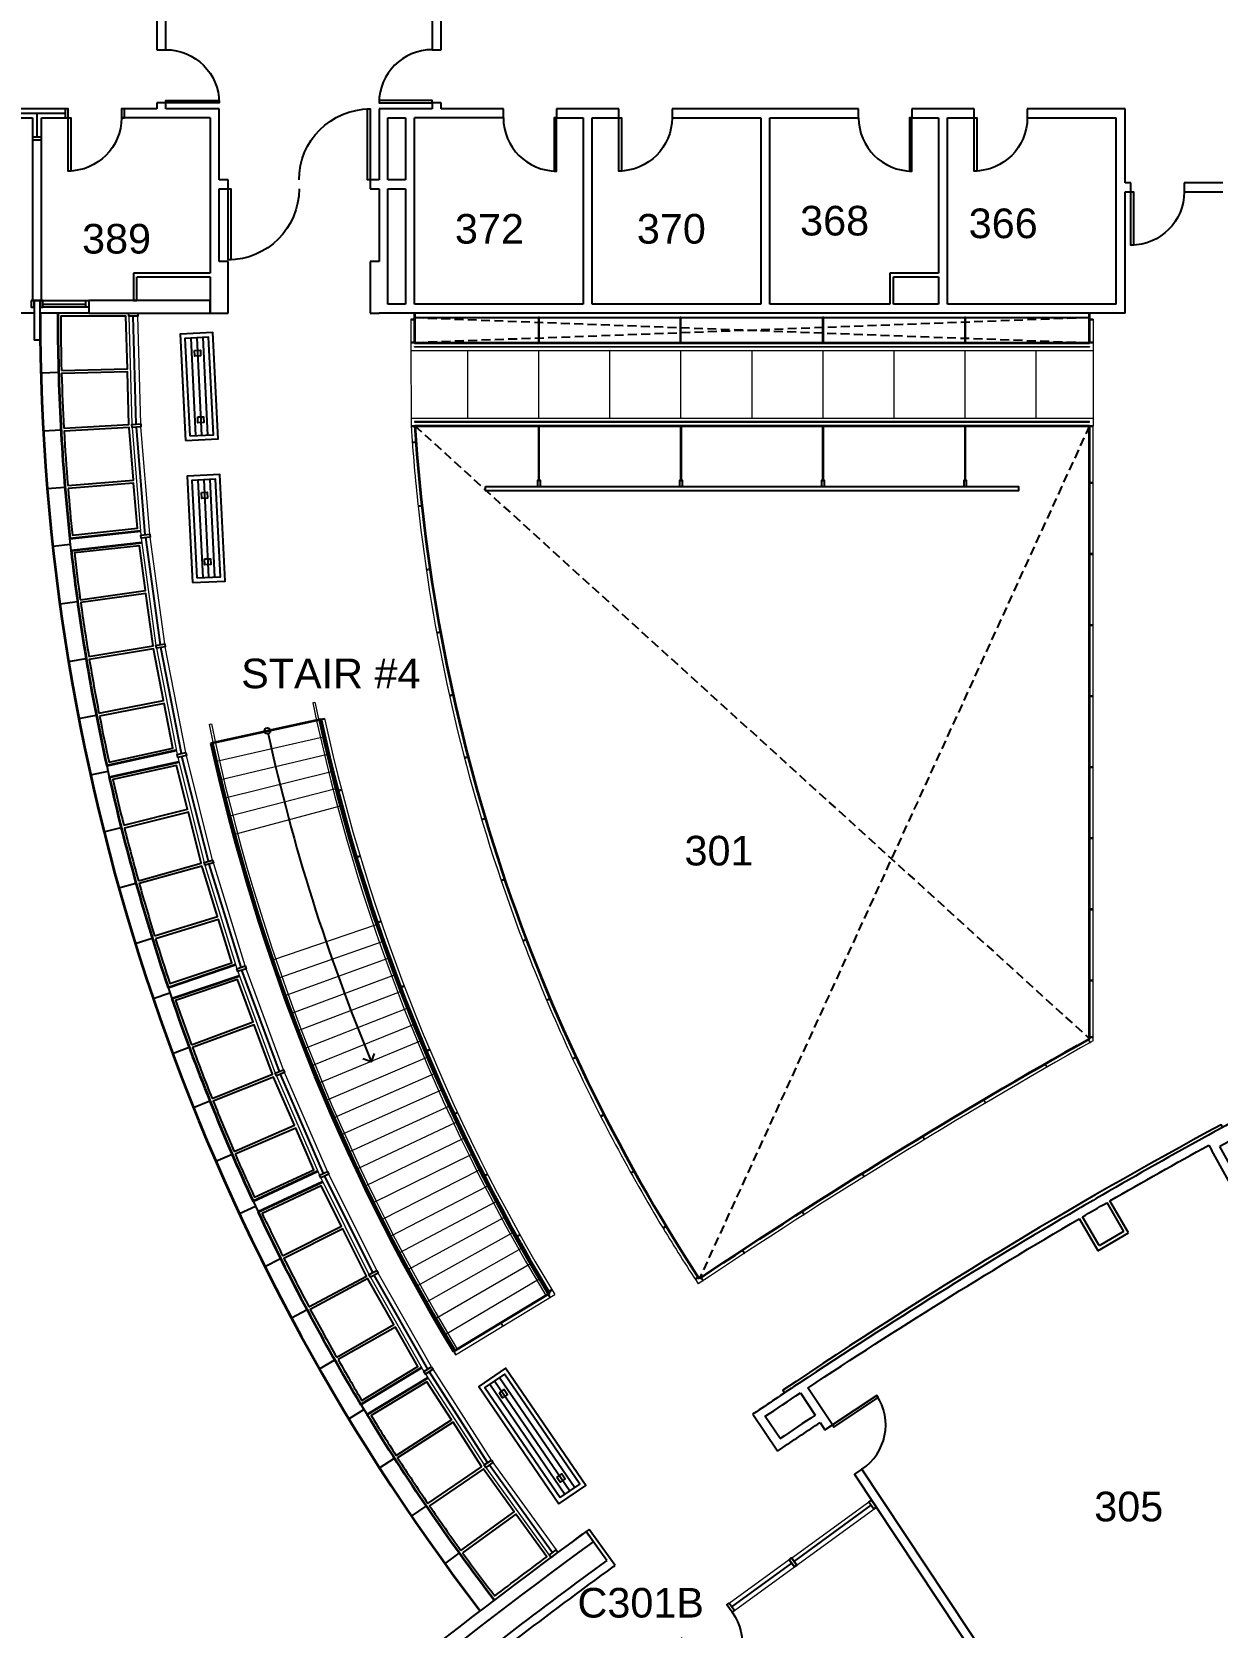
# Model space of a CAD drawing. Header units: inches. Extents: x 0 to 4788, y -1578 to 1209.
# Drawn here: x 480 to 1280, y -887 to 190 of the extents above; entities that cross this region are included whole.
import ezdxf

# ---------------------------------------------------------------- set-up
doc = ezdxf.new("R2010")
doc.units = ezdxf.units.IN
doc.header["$LTSCALE"] = 48
doc.header["$MEASUREMENT"] = 0
doc.linetypes.add('HIDDEN2', pattern=[0.1875, 0.125, -0.0625])
for name, color, linetype, lineweight in [('A-Anno-Note', 231, 'Continuous', 25), ('A-FLOR', 4, 'Continuous', 35), ('A-FLOR-CASE', 3, 'Continuous', 25), ('A-FLOR-HRAL', 4, 'Continuous', 5), ('A-FLOR-STRS', 4, 'Continuous', 13)]:
    doc.layers.add(name, color=color, linetype=linetype, lineweight=lineweight)
for name, color, linetype in [('a-below', 1, 'Continuous'), ('A-DOOR', 4, 'Continuous'), ('A-FLOR-STEEL', 4, 'Continuous'), ('A-FLOR-STRS-ARRW', 1, 'Continuous'), ('A-GLAZ', 3, 'Continuous'), ('A-GLAZ-GLSS', 3, 'Continuous'), ('A-WALL', 5, 'Continuous'), ('A-WALL-JAMB', 6, 'Continuous')]:
    doc.layers.add(name, color=color, linetype=linetype)

# ---------------------------------------------------------------- blocks, each defined once
blk = doc.blocks.new('*U423')
at = {"linetype": 'ByBlock', "lineweight": -2}
for p, q in [((26, 0), (0, 0)), ((0, -6), (26, -6)), ((26, -6), (26, 0)), ((62, 0), (62, -6)), ((66, 0), (62, 0)), ((62, -6), (66, -6))]:
    blk.add_line(p, q, dxfattribs=at)
at = {"lineweight": -2}
for p, q in [((26, 0), (0, 0)), ((0, -6), (26, -6)), ((26, -6), (26, 0)), ((62, 0), (62, -6)), ((66, 0), (62, 0)), ((62, -6), (66, -6))]:
    blk.add_line(p, q, dxfattribs=at)
blk = doc.blocks.new('*U424')
at = {"linetype": 'ByBlock', "lineweight": -2}
for p, q in [((6, 0), (66, 0)), ((66, -6), (66, 0)), ((102, 0), (102, -6)), ((120, 0), (102, 0)), ((186, 0), (126, 0)), ((186, -6), (186, 0)), ((222, 0), (222, -6)), ((240, 0), (222, 0)), ((264, 0), (246, 0)), ((264, -6), (264, 0)), ((300, 0), (300, -6)), ((420, 0), (300, 0)), ((502, 0), (426, 0)), ((502, -6), (502, 0)), ((538, 0), (538, -6)), ((543, 0), (538, 0)), ((543, -6), (543, 0)), ((0, -6), (36, -6)), ((42, -6), (66, -6)), ((102, -6), (186, -6)), ((222, -6), (264, -6)), ((300, -6), (502, -6)), ((538, -6), (543, -6))]:
    blk.add_line(p, q, dxfattribs=at)
at = {"lineweight": -2}
for p, q in [((6, 0), (66, 0)), ((66, -6), (66, 0)), ((102, 0), (102, -6)), ((120, 0), (102, 0)), ((186, 0), (126, 0)), ((186, -6), (186, 0)), ((222, 0), (222, -6)), ((240, 0), (222, 0)), ((264, 0), (246, 0)), ((264, -6), (264, 0)), ((300, 0), (300, -6)), ((420, 0), (300, 0)), ((502, 0), (426, 0)), ((502, -6), (502, 0)), ((538, 0), (538, -6)), ((543, 0), (538, 0)), ((543, -6), (543, 0)), ((0, -6), (36, -6)), ((42, -6), (66, -6)), ((102, -6), (186, -6)), ((222, -6), (264, -6)), ((300, -6), (502, -6)), ((538, -6), (543, -6))]:
    blk.add_line(p, q, dxfattribs=at)
blk = doc.blocks.new('*U425')
at = {"linetype": 'ByBlock', "lineweight": -2}
for p, q in [((0, 3), (0, -3)), ((123.5, 3), (0, 3)), ((0, -3), (123.5, -3))]:
    blk.add_line(p, q, dxfattribs=at)
at = {"lineweight": -2}
for p, q in [((0, 3), (0, -3)), ((123.5, 3), (0, 3)), ((0, -3), (123.5, -3))]:
    blk.add_line(p, q, dxfattribs=at)
blk = doc.blocks.new('*U437')
at = {"linetype": 'ByBlock', "lineweight": -2}
for p, q in [((42, 0), (-6, 0)), ((97, 0), (48, 0)), ((132, -6), (132, 0)), ((0, -6), (105, -6)), ((107.5, -6), (132, -6))]:
    blk.add_line(p, q, dxfattribs=at)
at = {"lineweight": -2}
for p, q in [((42, 0), (-6, 0)), ((97, 0), (48, 0)), ((132, -6), (132, 0)), ((0, -6), (105, -6)), ((107.5, -6), (132, -6))]:
    blk.add_line(p, q, dxfattribs=at)
blk = doc.blocks.new('*U529')
at = {"linetype": 'ByBlock', "lineweight": -2}
for p, q in [((6, -6), (84, -6)), ((84, 0), (35, 0)), ((138, 0), (90, 0)), ((90, -6), (132, -6))]:
    blk.add_line(p, q, dxfattribs=at)
at = {"lineweight": -2}
for p, q in [((6, -6), (84, -6)), ((84, 0), (35, 0)), ((138, 0), (90, 0)), ((90, -6), (132, -6))]:
    blk.add_line(p, q, dxfattribs=at)
blk = doc.blocks.new('*U532')
at = {"linetype": 'ByBlock', "lineweight": -2}
for p, q in [((10, 0), (6, 0)), ((6, -6), (10, -6)), ((10, -6), (10, 0)), ((46, 0), (46, -6)), ((78, 0), (46, 0)), ((46, -6), (78, -6))]:
    blk.add_line(p, q, dxfattribs=at)
at = {"lineweight": -2}
for p, q in [((10, 0), (6, 0)), ((6, -6), (10, -6)), ((10, -6), (10, 0)), ((46, 0), (46, -6)), ((78, 0), (46, 0)), ((46, -6), (78, -6))]:
    blk.add_line(p, q, dxfattribs=at)
blk = doc.blocks.new('*U498')
at = {"linetype": 'ByBlock', "lineweight": -2}
for p, q in [((0, 0), (0, -8.5)), ((82, 0), (0, 0)), ((0, -8.5), (82, -8.5)), ((82, -8.5), (82, 0))]:
    blk.add_line(p, q, dxfattribs=at)
at = {"lineweight": -2}
for p, q in [((0, 0), (0, -8.5)), ((82, 0), (0, 0)), ((0, -8.5), (82, -8.5)), ((82, -8.5), (82, 0))]:
    blk.add_line(p, q, dxfattribs=at)
blk = doc.blocks.new('*U511')
at = {"linetype": 'ByBlock', "lineweight": -2}
for p, q in [((55.4, 0), (6, 0)), ((6, -2.5), (57.9, -2.5))]:
    blk.add_line(p, q, dxfattribs=at)
at = {"lineweight": -2}
for p, q in [((55.4, 0), (6, 0)), ((6, -2.5), (57.9, -2.5))]:
    blk.add_line(p, q, dxfattribs=at)
blk = doc.blocks.new('*U512')
at = {"linetype": 'ByBlock', "lineweight": -2}
for p, q in [((0, 1.2), (0, -1.2)), ((18.5, 1.2), (0, 1.2)), ((0, -1.2), (16, -1.2))]:
    blk.add_line(p, q, dxfattribs=at)
at = {"lineweight": -2}
for p, q in [((0, 1.2), (0, -1.2)), ((18.5, 1.2), (0, 1.2)), ((0, -1.2), (16, -1.2))]:
    blk.add_line(p, q, dxfattribs=at)
blk = doc.blocks.new('*U513')
at = {"linetype": 'ByBlock', "lineweight": -2}
for p, q in [((33.5, 0), (3, 0)), ((3, -2.5), (36, -2.5))]:
    blk.add_line(p, q, dxfattribs=at)
at = {"lineweight": -2}
for p, q in [((33.5, 0), (3, 0)), ((3, -2.5), (36, -2.5))]:
    blk.add_line(p, q, dxfattribs=at)
blk = doc.blocks.new('*U441')
at = {"linetype": 'ByBlock', "lineweight": -2}
for p, q in [((0, 3), (0, -3)), ((0, 3), (323.3, 3)), ((327.5, 3), (323.3, 3)), ((0, -3), (195.5, -3)), ((201.5, -3), (323.2, -3)), ((333.5, -3), (333.5, -3))]:
    blk.add_line(p, q, dxfattribs=at)
at = {"lineweight": -2}
for p, q in [((0, 3), (0, -3)), ((0, 3), (323.3, 3)), ((327.5, 3), (323.3, 3)), ((0, -3), (195.5, -3)), ((201.5, -3), (323.2, -3)), ((333.5, -3), (333.5, -3))]:
    blk.add_line(p, q, dxfattribs=at)
blk = doc.blocks.new('*U448')
at = {"linetype": 'ByBlock', "lineweight": -2}
for p, q in [((-3, 0), (360, 0)), ((360, 0), (501, 0)), ((3, -6), (117, -6)), ((123, -6), (153.5, -6)), ((156, -6), (237, -6)), ((243, -6), (357, -6)), ((363, -6), (477, -6)), ((483, -6), (495, -6))]:
    blk.add_line(p, q, dxfattribs=at)
at = {"lineweight": -2}
for p, q in [((-3, 0), (360, 0)), ((360, 0), (501, 0)), ((3, -6), (117, -6)), ((123, -6), (153.5, -6)), ((156, -6), (237, -6)), ((243, -6), (357, -6)), ((363, -6), (477, -6)), ((483, -6), (495, -6))]:
    blk.add_line(p, q, dxfattribs=at)
blk = doc.blocks.new('*U50')
at = {"linetype": 'ByBlock', "lineweight": -2}
for p, q in [((0, 3), (0, -3)), ((0, 3), (261.5, 3)), ((261.5, -3), (261.5, 3)), ((297.5, 3), (297.5, -3)), ((303.5, 3), (297.5, 3)), ((327.5, 3), (309.5, 3)), ((0, -3), (22, -3)), ((24.5, -3), (261.5, -3)), ((297.5, -3), (327.5, -3))]:
    blk.add_line(p, q, dxfattribs=at)
at = {"lineweight": -2}
for p, q in [((0, 3), (0, -3)), ((0, 3), (261.5, 3)), ((261.5, -3), (261.5, 3)), ((297.5, 3), (297.5, -3)), ((303.5, 3), (297.5, 3)), ((327.5, 3), (309.5, 3)), ((0, -3), (22, -3)), ((24.5, -3), (261.5, -3)), ((297.5, -3), (327.5, -3))]:
    blk.add_line(p, q, dxfattribs=at)
blk = doc.blocks.new('*U52')
at = {"linetype": 'ByBlock', "lineweight": -2}
for p, q in [((84, 0), (6, 0)), ((132, 0), (90, 0)), ((6, -6), (132, -6))]:
    blk.add_line(p, q, dxfattribs=at)
at = {"lineweight": -2}
for p, q in [((84, 0), (6, 0)), ((132, 0), (90, 0)), ((6, -6), (132, -6))]:
    blk.add_line(p, q, dxfattribs=at)
blk = doc.blocks.new('*U76')
at = {"linetype": 'ByBlock', "lineweight": -2}
blk.add_line((0, 0), (-1.3, 0), dxfattribs=at)
at = {"lineweight": -2}
blk.add_line((0, 0), (-1.3, 0), dxfattribs=at)
at = {"linetype": 'ByBlock', "lineweight": -2, "extrusion": (0, 0, -1)}
blk.add_arc((0, 3870), 3870, 267.5447, 270, dxfattribs=at)
at = {"lineweight": -2, "extrusion": (0, 0, -1)}
blk.add_arc((0, 3870), 3870, 267.5447, 270, dxfattribs=at)
at = {"linetype": 'ByBlock', "lineweight": -2}
blk.add_arc((0, 3870), 3876, 270.0181, 272.4553, dxfattribs=at)
at = {"lineweight": -2}
blk.add_arc((0, 3870), 3876, 270.0181, 272.4553, dxfattribs=at)
blk = doc.blocks.new('*U78')
at = {"linetype": 'ByBlock', "lineweight": -2}
for p, q in [((0, 3), (0, -3)), ((0, -3), (0, 3)), ((0, 3), (0, 3)), ((158.6, 3), (158.6, -3)), ((158.7, 3), (158.6, 3)), ((158.7, -3), (158.7, 3)), ((0, -3), (0, -3)), ((158.6, -3), (158.7, -3))]:
    blk.add_line(p, q, dxfattribs=at)
at = {"lineweight": -2}
for p, q in [((0, 3), (0, -3)), ((0, -3), (0, 3)), ((0, 3), (0, 3)), ((158.6, 3), (158.6, -3)), ((158.7, 3), (158.6, 3)), ((158.7, -3), (158.7, 3)), ((0, -3), (0, -3)), ((158.6, -3), (158.7, -3))]:
    blk.add_line(p, q, dxfattribs=at)
blk = doc.blocks.new('*U124')
at = {"linetype": 'ByBlock', "lineweight": -2}
for p, q in [((99, 0), (99, -6)), ((117, 0), (99, 0)), ((237, 0), (177, 0)), ((303, 0), (243, 0)), ((303, -6), (303, 0)), ((339, 0), (339, -6)), ((357, 0), (339, 0)), ((381, 0), (363, 0)), ((381, -6), (381, 0)), ((417, 0), (417, -6)), ((417, 0), (477, 0)), ((495, 0), (483, 0)), ((-3, -6), (63, -6)), ((63, 0), (3, 0)), ((63, -6), (63, 0)), ((99, -6), (141, -6)), ((141, 0), (123, 0)), ((141, -6), (141, 0)), ((177, 0), (177, -6)), ((177, -6), (303, -6)), ((339, -6), (381, -6)), ((417, -6), (459, -6)), ((465, -6), (501, -6))]:
    blk.add_line(p, q, dxfattribs=at)
at = {"lineweight": -2}
for p, q in [((99, 0), (99, -6)), ((117, 0), (99, 0)), ((237, 0), (177, 0)), ((303, 0), (243, 0)), ((303, -6), (303, 0)), ((339, 0), (339, -6)), ((357, 0), (339, 0)), ((381, 0), (363, 0)), ((381, -6), (381, 0)), ((417, 0), (417, -6)), ((417, 0), (477, 0)), ((495, 0), (483, 0)), ((-3, -6), (63, -6)), ((63, 0), (3, 0)), ((63, -6), (63, 0)), ((99, -6), (141, -6)), ((141, 0), (123, 0)), ((141, -6), (141, 0)), ((177, 0), (177, -6)), ((177, -6), (303, -6)), ((339, -6), (381, -6)), ((417, -6), (459, -6)), ((465, -6), (501, -6))]:
    blk.add_line(p, q, dxfattribs=at)
blk = doc.blocks.new('*U148')
at = {"linetype": 'ByBlock', "lineweight": -2}
for p, q in [((27, 1.2), (6, 1.2)), ((6, -1.3), (24.5, -1.3))]:
    blk.add_line(p, q, dxfattribs=at)
at = {"lineweight": -2}
for p, q in [((27, 1.2), (6, 1.2)), ((6, -1.3), (24.5, -1.3))]:
    blk.add_line(p, q, dxfattribs=at)
blk = doc.blocks.new('*U157')
at = {"linetype": 'ByBlock', "lineweight": -2}
for p, q in [((6, 0), (0, 0)), ((6, -35), (6, 0)), ((0, -35), (6, -35))]:
    blk.add_line(p, q, dxfattribs=at)
at = {"lineweight": -2}
for p, q in [((6, 0), (0, 0)), ((6, -35), (6, 0)), ((0, -35), (6, -35))]:
    blk.add_line(p, q, dxfattribs=at)
blk = doc.blocks.new('*U158')
at = {"linetype": 'ByBlock', "lineweight": -2}
for p, q in [((6, 0), (0, 0)), ((6, -35), (6, 0)), ((0, -35), (6, -35))]:
    blk.add_line(p, q, dxfattribs=at)
at = {"lineweight": -2}
for p, q in [((6, 0), (0, 0)), ((6, -35), (6, 0)), ((0, -35), (6, -35))]:
    blk.add_line(p, q, dxfattribs=at)
blk = doc.blocks.new('*U162')
at = {"linetype": 'ByBlock', "lineweight": -2}
blk.add_line((37.6, 0.2), (33.2, 0.1), dxfattribs=at)
at = {"lineweight": -2}
blk.add_line((37.6, 0.2), (33.2, 0.1), dxfattribs=at)
at = {"linetype": 'ByBlock', "lineweight": -2, "extrusion": (0, 0, -1)}
blk.add_arc((0, 3870), 3870, 269.5084, 269.9556, dxfattribs=at)
at = {"lineweight": -2, "extrusion": (0, 0, -1)}
blk.add_arc((0, 3870), 3870, 269.5084, 269.9556, dxfattribs=at)
at = {"linetype": 'ByBlock', "lineweight": -2}
blk.add_arc((0, 3870), 3876, 270.0444, 270.4675, dxfattribs=at)
at = {"lineweight": -2}
blk.add_arc((0, 3870), 3876, 270.0444, 270.4675, dxfattribs=at)
blk = doc.blocks.new('*U165')
at = {"linetype": 'ByBlock', "lineweight": -2}
for p, q in [((30, 3), (0, 3)), ((6, -3), (24, -3))]:
    blk.add_line(p, q, dxfattribs=at)
at = {"lineweight": -2}
for p, q in [((30, 3), (0, 3)), ((6, -3), (24, -3))]:
    blk.add_line(p, q, dxfattribs=at)
blk = doc.blocks.new('*U173')
at = {"linetype": 'ByBlock', "lineweight": -2}
for p, q in [((-1.2, -2.5), (23.8, -2.5)), ((23.8, 0), (1.3, 0))]:
    blk.add_line(p, q, dxfattribs=at)
at = {"lineweight": -2}
for p, q in [((-1.2, -2.5), (23.8, -2.5)), ((23.8, 0), (1.3, 0))]:
    blk.add_line(p, q, dxfattribs=at)
blk = doc.blocks.new('*U174')
at = {"linetype": 'ByBlock', "lineweight": -2}
for p, q in [((19, 1.25), (0, 1.25)), ((-2.5, -1.25), (21.5, -1.25))]:
    blk.add_line(p, q, dxfattribs=at)
at = {"lineweight": -2}
for p, q in [((19, 1.25), (0, 1.25)), ((-2.5, -1.25), (21.5, -1.25))]:
    blk.add_line(p, q, dxfattribs=at)
blk = doc.blocks.new('*U175')
at = {"linetype": 'ByBlock', "lineweight": -2}
for p, q in [((22.5, 0), (0, 0)), ((0, -2.5), (25, -2.5))]:
    blk.add_line(p, q, dxfattribs=at)
at = {"lineweight": -2}
for p, q in [((22.5, 0), (0, 0)), ((0, -2.5), (25, -2.5))]:
    blk.add_line(p, q, dxfattribs=at)
blk = doc.blocks.new('*U181')
at = {"linetype": 'ByBlock', "lineweight": -2}
for p, q in [((760.9, 66.4), (763.4, 66.9)), ((0, 0), (0, -8.5))]:
    blk.add_line(p, q, dxfattribs=at)
at = {"lineweight": -2}
for p, q in [((760.9, 66.4), (763.4, 66.9)), ((0, 0), (0, -8.5))]:
    blk.add_line(p, q, dxfattribs=at)
at = {"linetype": 'ByBlock', "lineweight": -2, "extrusion": (0, 0, -1)}
blk.add_arc((0, 3891.5), 3891.5, 258.7935, 270, dxfattribs=at)
at = {"lineweight": -2, "extrusion": (0, 0, -1)}
blk.add_arc((0, 3891.5), 3891.5, 258.7935, 270, dxfattribs=at)
at = {"linetype": 'ByBlock', "lineweight": -2}
blk.add_arc((0, 3891.5), 3900, 270, 281.2507, dxfattribs=at)
at = {"lineweight": -2}
blk.add_arc((0, 3891.5), 3900, 270, 281.2507, dxfattribs=at)
blk = doc.blocks.new('*U203')
at = {"linetype": 'ByBlock', "lineweight": -2}
for p, q in [((30, 1.2), (6, 1.2)), ((30, -1.3), (30, 1.2)), ((0, -1.3), (30, -1.3))]:
    blk.add_line(p, q, dxfattribs=at)
at = {"lineweight": -2}
for p, q in [((30, 1.2), (6, 1.2)), ((30, -1.3), (30, 1.2)), ((0, -1.3), (30, -1.3))]:
    blk.add_line(p, q, dxfattribs=at)
blk = doc.blocks.new('*U230')
at = {"linetype": 'ByBlock', "lineweight": -2}
for p, q in [((132, 3), (6, 3)), ((6, -3), (132, -3))]:
    blk.add_line(p, q, dxfattribs=at)
at = {"lineweight": -2}
for p, q in [((132, 3), (6, 3)), ((6, -3), (132, -3))]:
    blk.add_line(p, q, dxfattribs=at)
blk = doc.blocks.new('*U231')
at = {"linetype": 'ByBlock', "lineweight": -2}
for p, q in [((132, 3), (6, 3)), ((6, -3), (132, -3))]:
    blk.add_line(p, q, dxfattribs=at)
at = {"lineweight": -2}
for p, q in [((132, 3), (6, 3)), ((6, -3), (132, -3))]:
    blk.add_line(p, q, dxfattribs=at)
blk = doc.blocks.new('*U232')
at = {"linetype": 'ByBlock', "lineweight": -2}
for p, q in [((24.5, 3), (6, 3)), ((132, 3), (27, 3)), ((6, -3), (132, -3))]:
    blk.add_line(p, q, dxfattribs=at)
at = {"lineweight": -2}
for p, q in [((24.5, 3), (6, 3)), ((132, 3), (27, 3)), ((6, -3), (132, -3))]:
    blk.add_line(p, q, dxfattribs=at)
blk = doc.blocks.new('*U233')
at = {"linetype": 'ByBlock', "lineweight": -2}
for p, q in [((6, 3), (132, 3)), ((0, -3), (82, -3)), ((88, -3), (138, -3))]:
    blk.add_line(p, q, dxfattribs=at)
at = {"lineweight": -2}
for p, q in [((6, 3), (132, 3)), ((0, -3), (82, -3)), ((88, -3), (138, -3))]:
    blk.add_line(p, q, dxfattribs=at)
blk = doc.blocks.new('*U250')
at = {"linetype": 'ByBlock', "lineweight": -2}
for p, q in [((10, 0), (6, 0)), ((6, -6), (10, -6)), ((10, -6), (10, 0)), ((46, 0), (46, -6)), ((66, 0), (46, 0)), ((46, -6), (66, -6))]:
    blk.add_line(p, q, dxfattribs=at)
at = {"lineweight": -2}
for p, q in [((10, 0), (6, 0)), ((6, -6), (10, -6)), ((10, -6), (10, 0)), ((46, 0), (46, -6)), ((66, 0), (46, 0)), ((46, -6), (66, -6))]:
    blk.add_line(p, q, dxfattribs=at)
blk = doc.blocks.new('*U396')
at = {"linetype": 'ByBlock', "lineweight": -2}
for p, q in [((357.7, 10.4), (360.7, 10.7)), ((-3, -6), (0, -6))]:
    blk.add_line(p, q, dxfattribs=at)
at = {"lineweight": -2}
for p, q in [((357.7, 10.4), (360.7, 10.7)), ((-3, -6), (0, -6))]:
    blk.add_line(p, q, dxfattribs=at)
at = {"linetype": 'ByBlock', "lineweight": -2, "extrusion": (0, 0, -1)}
for start, end in [(265.293, 268.4734), (264.7813, 265.2047), (268.8265, 269.9559), (268.5101, 268.7897)]:
    blk.add_arc((0, 3894), 3894, start, end, dxfattribs=at)
at = {"lineweight": -2, "extrusion": (0, 0, -1)}
for start, end in [(265.293, 268.4734), (264.7813, 265.2047), (268.8265, 269.9559), (268.5101, 268.7897)]:
    blk.add_arc((0, 3894), 3894, start, end, dxfattribs=at)
at = {"linetype": 'ByBlock', "lineweight": -2}
for start, end in [(271.4899, 274.7511), (274.7511, 275.2628), (270, 271.2103), (271.2103, 271.4899)]:
    blk.add_arc((0, 3894), 3900, start, end, dxfattribs=at)
at = {"lineweight": -2}
for start, end in [(271.4899, 274.7511), (274.7511, 275.2628), (270, 271.2103), (271.2103, 271.4899)]:
    blk.add_arc((0, 3894), 3900, start, end, dxfattribs=at)
blk = doc.blocks.new('*U400')
at = {"linetype": 'ByBlock', "lineweight": -2}
for p, q in [((0, 0), (0, 0)), ((0, -6), (0, -10.2))]:
    blk.add_line(p, q, dxfattribs=at)
at = {"lineweight": -2}
for p, q in [((0, 0), (0, 0)), ((0, -6), (0, -10.2))]:
    blk.add_line(p, q, dxfattribs=at)
at = {"linetype": 'ByBlock', "lineweight": -2, "extrusion": (0, 0, -1)}
blk.add_arc((0, 3889.8), 3889.8, 269.2255, 270, dxfattribs=at)
at = {"lineweight": -2, "extrusion": (0, 0, -1)}
blk.add_arc((0, 3889.8), 3889.8, 269.2255, 270, dxfattribs=at)
at = {"linetype": 'ByBlock', "lineweight": -2}
blk.add_arc((0, 3889.8), 3900, 270, 270.7748, dxfattribs=at)
at = {"lineweight": -2}
blk.add_arc((0, 3889.8), 3900, 270, 270.7748, dxfattribs=at)
blk = doc.blocks.new('*U409')
at = {"linetype": 'ByBlock', "lineweight": -2}
for p, q in [((12, 0), (0, 0)), ((24, 0), (18, 0)), ((24, -6), (24, 0)), ((0, -6), (12, -6)), ((18, -6), (24, -6)), ((120, 0), (120, -6)), ((126, 0), (120, 0)), ((120, -6), (126, -6))]:
    blk.add_line(p, q, dxfattribs=at)
at = {"lineweight": -2}
for p, q in [((12, 0), (0, 0)), ((24, 0), (18, 0)), ((24, -6), (24, 0)), ((0, -6), (12, -6)), ((18, -6), (24, -6)), ((120, 0), (120, -6)), ((126, 0), (120, 0)), ((120, -6), (126, -6))]:
    blk.add_line(p, q, dxfattribs=at)

msp = doc.modelspace()

# ---------------------------------------------------------------- linework, layer by layer
at = {"layer": 'a-below', "linetype": 'HIDDEN2'}
for points in [[(738, -3), (1194, -20)], [(1194, -3), (738.2, -20)], [(738.2, -76), (1194, -490)], [(1194, -76), (930.4, -652.2)]]:
    msp.add_lwpolyline(points, dxfattribs=at)
at = {"layer": 'A-DOOR', "linetype": 'ByBlock', "lineweight": -2}
for points in [[(570, 142), (570, 143.7), (606, 143.7), (606, 142)], [(750, 142), (750, 143.7), (714, 143.7), (714, 142)], [(504, 132), (505.8, 132), (505.8, 96), (504, 96)], [(708, 90), (706.3, 90), (706.3, 138), (708, 138)], [(834, 132), (832.3, 132), (832.3, 96), (834, 96)], [(876, 132), (877.8, 132), (877.8, 96), (876, 96)], [(1074, 132), (1072.3, 132), (1072.3, 96), (1074, 96)], [(1116, 132), (1117.8, 132), (1117.8, 96), (1116, 96)], [(612, 84), (613.8, 84), (613.8, 36), (612, 36)], [(1222, 82), (1223.8, 82), (1223.8, 46), (1222, 46)], [(1020.3, -750.9), (1021.2, -752.3), (1051.2, -732.4), (1050.3, -731)], [(949, -872.5), (950.6, -871.3), (954.1, -876.1), (952.5, -877.3)]]:
    msp.add_lwpolyline(points, close=True, dxfattribs=at)
at = {"layer": 'A-DOOR'}
msp.add_lwpolyline([(846, -828.7), (851.7, -824.5)], dxfattribs=at)
at = {"layer": 'A-DOOR', "linetype": 'ByBlock', "lineweight": -2, "extrusion": (0, 0, -1)}
for centre, start, end in [((-570, 142), 90, 180), ((-504, 132), 180, 270), ((-876, 132), 180, 270), ((-1116, 132), 180, 270), ((-1222, 82), 180, 270), ((-923.4, -898.5), 143.9932, 233.9932)]:
    msp.add_arc(centre, 36, start, end, dxfattribs=at)
at = {"layer": 'A-DOOR', "linetype": 'ByBlock', "lineweight": -2}
for centre, start, end in [((750, 142), 90, 180), ((834, 132), 180, 270), ((1074, 132), 180, 270), ((1020.3, -750.9), 303.617, 33.617)]:
    msp.add_arc(centre, 36, start, end, dxfattribs=at)
at = {"layer": 'A-DOOR', "linetype": 'ByBlock', "lineweight": -2, "extrusion": (0, -2.67176e-58, -1)}
msp.add_arc((-708, 90), 48, 0, 90, dxfattribs=at)
at = {"layer": 'A-DOOR', "linetype": 'ByBlock', "lineweight": -2, "extrusion": (0, -2.92581e-58, -1)}
msp.add_arc((-612, 84), 48, 180, 270, dxfattribs=at)
at = {"layer": 'A-FLOR'}
for p, q in [((738, 0), (738, -20)), ((1194, -20), (1194, 0)), ((738, -20), (1194, -20)), ((738.2, -76), (1194, -76)), ((1194, -490), (1194, -76)), ((505.1, -152.2), (552.9, -147)), ((506, -160.2), (553.8, -154.9)), ((530.1, -305.6), (577, -295.2)), ((531.8, -313.4), (578.7, -303)), ((571.5, -455.4), (617, -439.9)), ((574.1, -462.9), (619.6, -447.5)), ((629, -599.8), (672.5, -579.5)), ((632.3, -607), (675.9, -586.7)), ((701.8, -737), (742.9, -712.1)), ((705.9, -743.9), (747, -719))]:
    msp.add_line(p, q, dxfattribs=at)
for points in [[(600.5, -290.5), (674.7, -274.2)], [(764.3, -701.3), (829.4, -662)]]:
    msp.add_lwpolyline(points, dxfattribs=at)
for centre, radius, start, end in [((1925.9, 0), 1440.9, 180, 217.4655), ((1925.9, 0), 1428.9, 180, 186.1149), ((1925.9, 0), 1190.1, 183.6613, 213.2291), ((1925.9, 0), 1428.9, 186.4357, 192.3488), ((1925.9, 0), 1280.9, 192.3607, 211.1208), ((1925.9, 0), 1356.9, 192.3607, 211.1208), ((1925.9, 0), 1428.9, 192.6696, 198.5827), ((1925.9, 0), 1428.9, 198.9035, 204.8166), ((3154.6, -3972.1), 3996.1, 119.3819, 123.8202), ((1925.9, 0), 1428.9, 205.1373, 211.0507), ((1925.9, 0), 1428.9, 211.3715, 217.4655)]:
    msp.add_arc(centre, radius, start, end, dxfattribs=at)
at = {"layer": 'A-FLOR-CASE'}
for p, q in [((586.9, -16.8), (590.1, -82.7)), ((590.9, -16.6), (594.1, -82.5)), ((594.9, -16.4), (598.1, -82.3)), ((591.6, -112.7), (594.9, -178.6)), ((595.6, -112.5), (598.9, -178.4)), ((599.6, -112.3), (602.9, -178.2)), ((792.1, -721.2), (842.9, -795.4)), ((795.4, -718.9), (846.3, -793.2)), ((788.8, -723.4), (839.6, -797.7))]:
    msp.add_line(p, q, dxfattribs=at)
for points in [[(738, -3), (1194, -3), (1194, 0), (738, 0)], [(821.8, -20), (822.3, -20), (822.3, -3), (821.8, -3)], [(917.4, -20), (917.9, -20), (917.9, -3), (917.4, -3)], [(1013.7, -20), (1014.2, -20), (1014.2, -3), (1013.7, -3)], [(1109.8, -20), (1110.3, -20), (1110.3, -3), (1109.8, -3)], [(583.3, -86), (605.3, -84.9), (601.7, -13), (579.7, -14.1)], [(586.1, -82.9), (602.1, -82.1), (598.9, -16.2), (582.9, -17)], [(821.8, -113), (822.3, -113), (822.3, -76), (821.8, -76)], [(917.8, -113), (918.3, -113), (918.3, -76), (917.8, -76)], [(1013.7, -113), (1014.2, -113), (1014.2, -76), (1013.7, -76)], [(1109.8, -113), (1110.3, -113), (1110.3, -76), (1109.8, -76)], [(588, -181.9), (610, -180.9), (606.5, -108.9), (584.5, -110)], [(590.9, -178.8), (606.9, -178), (603.6, -112.1), (587.6, -112.9)], [(786, -117), (1146, -117), (1146, -120), (786, -120)], [(821, -117), (823, -117), (823, -113), (821, -113)], [(917, -117), (919, -117), (919, -113), (917, -113)], [(1013, -117), (1015, -117), (1015, -113), (1013, -113)], [(1109, -117), (1111, -117), (1111, -113), (1109, -113)], [(835.6, -804.1), (853.7, -791.7), (799.5, -712.5), (781.4, -724.9)], [(836.3, -800), (849.6, -790.9), (798.7, -716.6), (785.5, -725.7)]]:
    msp.add_lwpolyline(points, close=True, dxfattribs=at)
at = {"layer": 'A-FLOR-HRAL'}
for p, q in [((735.5, -4), (735.5, -20)), ((1196.5, -4), (1196.5, -20)), ((735.5, -20), (735.7, -76.2)), ((1196.5, -19.5), (1196.5, -76)), ((1196.5, -491.5), (1196.5, -76))]:
    msp.add_line(p, q, dxfattribs=at)
for points in [[(1194, -22.5), (1194, -22.5), (1194, -22.5), (1194, -23), (738, -23), (738, -22.5), (738.5, -22.5), (738.5, -22.5)], [(1194, -73.1), (738, -73.1), (738, -73.6), (1194, -73.6)]]:
    msp.add_lwpolyline(points, close=True, dxfattribs=at)
msp.add_lwpolyline([(765.6, -703.5), (832.8, -662.9)], dxfattribs=at)
for centre, radius, start, end in [((1925.9, 0), 1192.6, 183.6613, 186.2753), ((1925.9, 0), 1192.6, 186.2753, 192.5092), ((1925.9, 0), 1192.6, 192.5092, 198.7431), ((1925.9, 0), 1278.4, 192.3607, 211.2328), ((1925.9, 0), 1192.6, 198.7431, 204.977), ((3154.6, -3972.1), 3993.6, 119.3609, 123.8564), ((1925.9, 0), 1192.6, 204.977, 211.2108), ((1925.9, 0), 1192.6, 211.2108, 213.3504)]:
    msp.add_arc(centre, radius, start, end, dxfattribs=at)
at = {"layer": 'A-FLOR-STEEL'}
for points in [[(589.3, -25.1), (593.3, -25), (593.5, -28.9), (589.5, -29.1)], [(591.5, -70.1), (595.5, -69.9), (595.7, -73.9), (591.7, -74.1)], [(594, -121.1), (598, -120.9), (598.2, -124.9), (594.2, -125.1)], [(596.2, -166), (600.2, -165.8), (600.4, -169.8), (596.4, -170)], [(795.3, -729.3), (798.6, -727), (800.8, -730.3), (797.5, -732.6)], [(834.2, -786.3), (837.5, -784), (839.8, -787.3), (836.5, -789.6)]]:
    msp.add_lwpolyline(points, close=True, dxfattribs=at)
at = {"layer": 'A-FLOR-STRS'}
for p, q in [((735.5, -25.3), (1196.5, -25.3)), ((774, -70.8), (774, -25.3)), ((822, -70.8), (822, -25.3)), ((870, -70.8), (870, -25.3)), ((918, -70.8), (918, -25.3)), ((918, -70.8), (918, -25.3)), ((966, -70.8), (966, -25.3)), ((1014, -70.8), (1014, -25.3)), ((1062, -70.8), (1062, -25.3)), ((1110, -70.8), (1110, -25.3)), ((1158, -70.8), (1158, -25.3)), ((735.7, -70.8), (1196.5, -70.8)), ((599.3, -277.8), (600.7, -277.4))]:
    msp.add_line(p, q, dxfattribs=at)
for points in [[(735.5, -4.5), (738, -4.5), (738, -4), (735.5, -4)], [(1194, -4.5), (1196.5, -4.5), (1196.5, -4), (1194, -4)], [(735.5, -20), (738, -20), (738, -19.5), (735.5, -19.5)], [(1194, -20), (1196.5, -20), (1196.5, -19.5), (1194, -19.5)], [(738.2, -76), (735.7, -76), (735.7, -76.5), (738.2, -76.5)], [(1194, -76.5), (1196.5, -76.5), (1196.5, -76), (1194, -76)], [(736.5, -87.5), (739, -87.4), (739, -86.9), (736.5, -87)], [(1194, -114.9), (1196.5, -114.9), (1196.5, -114.4), (1194, -114.4)], [(740.5, -130.6), (743, -130.3), (742.9, -129.8), (740.4, -130.1)], [(1194, -162.9), (1196.5, -162.9), (1196.5, -162.4), (1194, -162.4)], [(746, -173.5), (748.5, -173.1), (748.4, -172.7), (745.9, -173)], [(753.1, -216.2), (755.5, -215.7), (755.4, -215.2), (753, -215.7)], [(1194, -210.9), (1196.5, -210.9), (1196.5, -210.4), (1194, -210.4)], [(761.7, -258.6), (764.1, -258), (764, -257.5), (761.6, -258.1)], [(1194, -258.9), (1196.5, -258.9), (1196.5, -258.4), (1194, -258.4)], [(674.8, -274.7), (677.2, -274.2), (677.1, -273.7), (674.7, -274.2)], [(771.8, -300.6), (774.2, -300), (774.1, -299.5), (771.7, -300.1)], [(1194, -306.9), (1196.5, -306.9), (1196.5, -306.4), (1194, -306.4)], [(686.4, -322.9), (688.8, -322.2), (688.6, -321.7), (686.2, -322.4)], [(783.5, -342.3), (785.9, -341.5), (785.7, -341.1), (783.3, -341.8)], [(1194, -354.9), (1196.5, -354.9), (1196.5, -354.4), (1194, -354.4)], [(698.9, -367.6), (701.3, -366.9), (701.1, -366.4), (698.7, -367.1)], [(796.6, -383.5), (799, -382.7), (798.8, -382.2), (796.5, -383)], [(1194, -402.9), (1196.5, -402.9), (1196.5, -402.4), (1194, -402.4)], [(713, -411.8), (715.4, -411), (715.2, -410.6), (712.8, -411.4)], [(811.3, -424.2), (813.6, -423.3), (813.4, -422.8), (811.1, -423.7)], [(1194, -450.9), (1196.5, -450.9), (1196.5, -450.4), (1194, -450.4)], [(728.7, -455.5), (731.1, -454.7), (730.9, -454.2), (728.6, -455.1)], [(827.4, -464.3), (829.7, -463.3), (829.5, -462.9), (827.2, -463.8)], [(1194.6, -492.5), (1193.4, -490.4), (1193, -490.6), (1194.2, -492.8)], [(1196.5, -488.8), (1194, -488.8), (1194, -489.3), (1196.5, -489.3)], [(746, -498.7), (748.3, -497.7), (748.2, -497.2), (745.9, -498.2)], [(845, -503.8), (847.2, -502.8), (847, -502.3), (844.7, -503.4)], [(1165.5, -509.1), (1164.3, -506.9), (1163.8, -507.2), (1165.1, -509.3)], [(1124, -533.3), (1122.7, -531.1), (1122.3, -531.4), (1123.6, -533.5)], [(764.9, -541.1), (767.2, -540.1), (767, -539.6), (764.7, -540.7)], [(863.9, -542.7), (866.2, -541.5), (865.9, -541.1), (863.7, -542.2)], [(1082.8, -557.9), (1081.5, -555.8), (1081.1, -556), (1082.4, -558.2)], [(785.3, -582.9), (787.5, -581.7), (787.3, -581.3), (785.1, -582.4)], [(884.3, -580.8), (886.5, -579.6), (886.3, -579.2), (884.1, -580.4)], [(1041.9, -583.1), (1040.6, -580.9), (1040.2, -581.2), (1041.5, -583.3)], [(1001.4, -608.7), (1000, -606.6), (999.6, -606.9), (1000.9, -609)], [(807.2, -623.8), (809.4, -622.6), (809.1, -622.2), (806.9, -623.4)], [(906.1, -618.2), (908.2, -616.9), (907.9, -616.5), (905.8, -617.8)], [(961.1, -634.8), (959.7, -632.7), (959.3, -633), (960.7, -635.1)], [(927.8, -652.7), (929.9, -651.3), (929.6, -650.9), (927.5, -652.3)], [(933.2, -653.4), (931.8, -651.3), (931.4, -651.6), (932.7, -653.6)], [(828.1, -662.8), (829.4, -665), (829.8, -664.7), (828.5, -662.6)], [(828.8, -661.2), (831, -659.9), (830.7, -659.5), (828.6, -660.8)], [(796.2, -682.1), (797.5, -684.2), (797.9, -684), (796.6, -681.8)], [(764.3, -701.3), (765.6, -703.5), (766, -703.2), (764.7, -701.1)]]:
    msp.add_lwpolyline(points, close=True, dxfattribs=at)
for points in [[(669.2, -263.1), (670.7, -262.8)], [(604.2, -302.6), (676.3, -286.1)], [(607.1, -315), (679.1, -297.8)], [(610.1, -327.3), (681.9, -309.5)], [(613.2, -339.6), (684.9, -321.1)], [(616.5, -351.9), (687.9, -332.7)], [(642.3, -436.8), (712.3, -413)], [(646.4, -448.8), (716.3, -424.3)], [(650.7, -460.8), (720.3, -435.6)], [(655, -472.7), (724.4, -446.9)], [(659.5, -484.5), (728.6, -458.1)], [(664.1, -496.4), (733, -469.3)], [(668.8, -508.1), (737.4, -480.4)], [(673.6, -519.9), (742, -491.5)], [(678.5, -531.6), (746.6, -502.6)], [(683.6, -543.2), (751.4, -513.6)], [(688.7, -554.8), (756.2, -524.5)], [(693.9, -566.4), (761.2, -535.5)], [(699.3, -577.9), (766.2, -546.3)], [(704.8, -589.3), (771.4, -557.2)], [(710.3, -600.7), (776.7, -567.9)], [(716, -612.1), (782, -578.7)], [(721.8, -623.4), (787.5, -589.3)], [(727.7, -634.6), (793.1, -600)], [(733.6, -645.8), (798.7, -610.5)], [(739.7, -656.9), (804.5, -621)], [(745.9, -668), (810.3, -631.5)], [(752.2, -679), (816.3, -641.9)], [(758.6, -689.9), (822.3, -652.3)]]:
    msp.add_lwpolyline(points, dxfattribs=at)
for radius, start in [(1283.9, 191.8247), (1282.4, 191.8247), (1355.4, 191.8247), (1353.9, 191.8247), (1281.9, 192.3607), (1355.9, 192.3607)]:
    msp.add_arc((1925.9, 0), radius, start, 211.1208, dxfattribs=at)
at = {"layer": 'A-FLOR-STRS-ARRW'}
msp.add_lwpolyline([(710.8, -500.1), (708.7, -505.7), (703.1, -503.6)], dxfattribs=at)
msp.add_circle((638.6, -282.1), 2, dxfattribs=at)
msp.add_arc((1917.6, -3.2), 1309, 192.3914, 202.5576, dxfattribs=at)
at = {"layer": 'A-GLAZ'}
for p, q in [((422, 135), (502, 135)), ((483, 119), (483, 135)), ((481, 0), (425, 0)), ((487, 8.5), (516, 8.5)), ((516, 4), (487, 4)), ((518, 0), (485, 0))]:
    msp.add_line(p, q, dxfattribs=at)
at = {"layer": 'A-GLAZ', "linetype": 'Continuous', "lineweight": 18}
for p, q in [((786.1, -779.6), (829, -838.8)), ((791, -776.2), (833.7, -835.2))]:
    msp.add_line(p, q, dxfattribs=at)
at = {"layer": 'A-GLAZ', "linetype": 'Continuous', "lineweight": -3}
msp.add_line((788.6, -777.9), (831.3, -837), dxfattribs=at)
at = {"layer": 'A-GLAZ', "linetype": 'ByBlock', "lineweight": 18}
for p, q in [((991, -841.9), (1046.5, -801.6)), ((994.6, -846.7), (1050, -806.4)), ((949, -872.5), (992.6, -840.7)), ((952.5, -877.3), (996.2, -845.6))]:
    msp.add_line(p, q, dxfattribs=at)
at = {"layer": 'A-GLAZ', "linetype": 'ByBlock', "lineweight": -2}
for p, q in [((994.4, -843.1), (1046.6, -805.2)), ((952.3, -873.7), (992.8, -844.3))]:
    msp.add_line(p, q, dxfattribs=at)
at = {"layer": 'A-GLAZ', "linetype": 'Continuous', "lineweight": 18}
for points in [[(545, -2), (547, -75.1)], [(553, -74.8), (551, -2)], [(547.2, -77.1), (553.2, -150)], [(559.1, -149.3), (553.1, -76.8)], [(553.4, -151.9), (563.3, -224.4)], [(569.3, -223.4), (559.3, -151.3)], [(583.4, -296.8), (569.6, -225.4)], [(563.7, -226.3), (577.6, -298.1)], [(578, -300.1), (595.8, -371)], [(601.5, -369.4), (583.9, -298.8)], [(596.3, -372.9), (617.9, -442.8)], [(623.6, -440.9), (602.1, -371.3)], [(618.6, -444.7), (643.9, -513.3)], [(649.5, -511), (624.2, -442.8)], [(644.7, -515.1), (673.7, -582.2)], [(679.2, -579.7), (650.2, -512.9)], [(712.5, -646.6), (680, -581.5)], [(674.6, -584), (707.2, -649.4)], [(708.2, -651.2), (744.4, -714.7)], [(749.5, -711.6), (713.5, -648.4)], [(745.4, -716.5), (785, -777.9)], [(789.9, -774.6), (750.5, -713.3)]]:
    msp.add_lwpolyline(points, dxfattribs=at)
at = {"layer": 'A-GLAZ', "linetype": 'Continuous', "lineweight": -3}
for points in [[(550, -74.9), (548, -2)], [(556.1, -149.6), (550.1, -76.9)], [(566.3, -223.9), (556.4, -151.6)], [(580.5, -297.5), (566.6, -225.9)], [(598.7, -370.2), (580.9, -299.4)], [(620.8, -441.8), (599.2, -372.1)], [(646.7, -512.1), (621.4, -443.7)], [(676.4, -581), (647.5, -514)], [(709.9, -648), (677.3, -582.8)], [(746.9, -713.2), (710.8, -649.8)], [(787.4, -776.2), (748, -714.9)]]:
    msp.add_lwpolyline(points, dxfattribs=at)
at = {"layer": 'A-GLAZ'}
msp.add_arc((3154.6, -3972), 3558, 87.0644, 122.412, dxfattribs=at)
at = {"layer": 'A-GLAZ-GLSS'}
msp.add_line((487, 6.2), (516, 6.2), dxfattribs=at)
at = {"layer": 'A-WALL'}
msp.add_lwpolyline([(1284, -549.9), (1283, -548.1, 0.025013), (986.9, -727.5), (988, -729.2)], format="xyb", dxfattribs=at)
at = {"layer": 'A-WALL-JAMB'}
for p, q in [((485.6, -40.2), (497.6, -39.9)), ((487.2, -79.4), (499.2, -78.7)), ((489.9, -118.5), (501.8, -117.5)), ((505.6, -156.2), (493.6, -157.5)), ((498.4, -196.4), (510.3, -194.8)), ((504.3, -235.2), (516.2, -233.2)), ((511.2, -273.7), (523, -271.5)), ((530.9, -309.5), (519.2, -312.1)), ((528.2, -350.3), (539.9, -347.3)), ((538.3, -388.1), (549.8, -384.9)), ((549.3, -425.7), (560.8, -422.2)), ((572.8, -459.2), (561.4, -463)), ((574.5, -500), (585.8, -495.8)), ((588.6, -536.5), (599.7, -532.1)), ((603.7, -572.7), (614.7, -567.9)), ((630.6, -603.4), (619.8, -608.4)), ((636.8, -643.8), (647.5, -638.4)), ((654.8, -678.6), (665.4, -672.9)), ((673.7, -712.9), (684.1, -707)), ((693.6, -746.7), (703.8, -740.5)), ((714.3, -779.9), (724.4, -773.4)), ((736, -812.6), (745.9, -805.8)), ((758.5, -844.7), (768.2, -837.6))]:
    msp.add_line(p, q, dxfattribs=at)
for points in [[(504, 132), (504, 138), (502, 138), (502, 132)], [(542, 132), (542, 138), (540, 138), (540, 132)], [(486, 119), (480, 119), (480, 117), (486, 117)], [(479, 8.5), (479, 4), (481, 4), (481, 8.5)], [(485, 8.5), (481, 8.5), (481, -18), (485, -18)], [(485, 8.5), (485, 4), (487, 4), (487, 8.5)], [(518, 8.5), (518, 4), (516, 4), (516, 8.5)]]:
    msp.add_lwpolyline(points, close=True, dxfattribs=at)
for points in [[(499.5, -38.8), (544, -37.6), (543, -2), (543, -2), (499, -2, 0.006456)], [(501.1, -77.6), (545, -75.2), (545, -75.2), (544, -39.6), (499.6, -40.8, 0.00645)], [(503.8, -116.3), (548.1, -112.7), (545.2, -77.2), (545.2, -77.2), (501.2, -79.6, 0.00645)], [(503.9, -118.3, 0.005574), (506.9, -150), (550.8, -145.2), (548.2, -114.7)], [(512.2, -193.5), (556.2, -187.4), (552.1, -157.1), (508.2, -161.9, 0.005574)], [(518, -231.9), (561.4, -224.7), (561.4, -224.7), (556.5, -189.4), (512.5, -195.5, 0.00645)], [(524.8, -270.1), (568.5, -261.6), (561.7, -226.7), (561.7, -226.7), (518.3, -233.9, 0.00645)], [(525.2, -272.1, 0.005573), (531.6, -303.2), (574.7, -293.7), (568.8, -263.6)], [(541.6, -345.9), (584.7, -335.1), (577.3, -305.4), (534.2, -314.9, 0.005574)], [(551.5, -383.4), (593.8, -371.5), (593.8, -371.5), (585.2, -337), (542, -347.8, 0.00645)], [(562.4, -420.6), (604.9, -407.5), (595, -375.4), (594.9, -375.4), (594.4, -373.5), (552, -385.3, 0.00645)], [(563, -422.6, 0.005573), (572.8, -452.8), (614.5, -438.7), (605.5, -409.4)], [(587.3, -494.2), (629, -478.7), (618.4, -450), (576.6, -464.2, 0.005575)], [(601.2, -530.4), (642.1, -514), (642.1, -514), (629.7, -480.6), (588, -496, 0.00645)], [(616.1, -566.2), (657, -548.5), (642.8, -515.9), (642.8, -515.9), (602, -532.2, 0.00645)], [(616.9, -568.1, 0.005573), (629.9, -597.1), (669.9, -578.5), (657.8, -550.4)], [(648.9, -636.6), (688.7, -616.7), (675, -589.3), (635, -608, 0.005575)], [(666.7, -671.1), (705.5, -650.4), (705.5, -650.4), (689.6, -618.5), (649.8, -638.4, 0.00645)], [(685.4, -705.1), (724.1, -683.1), (706.4, -652.2), (706.4, -652.1), (667.6, -672.9, 0.00645)], [(686.4, -706.8, 0.005574), (702.4, -734.3), (740.2, -711.4), (725.1, -684.8)], [(725.6, -771.5), (763, -747.4), (746.4, -721.7), (708.7, -744.6, 0.005574)], [(747, -803.9), (783.3, -779.1), (783.3, -779), (764, -749.1), (726.6, -773.2, 0.00645)], [(769.3, -835.6), (805.3, -809.6), (784.5, -780.7), (784.4, -780.7), (748.1, -805.5, 0.00645)], [(770.5, -837.3, 0.006368), (792.2, -866.4, -0.002819), (827.3, -840), (806.5, -811.2)]]:
    msp.add_lwpolyline(points, format="xyb", close=True, dxfattribs=at)
at = {"layer": 'A-WALL-JAMB', "linetype": 'Continuous', "lineweight": -3}
for points in [[(551, 0), (551, -2), (545, -2), (545, 0)], [(553, -74.8), (553.1, -76.8), (547.2, -77.1), (547, -75.1)], [(559.1, -149.3), (559.3, -151.3), (553.4, -151.9), (553.2, -150)], [(569.3, -223.4), (569.6, -225.4), (563.7, -226.3), (563.3, -224.4)], [(583.4, -296.8), (583.9, -298.8), (578, -300.1), (577.6, -298.1)], [(601.5, -369.4), (602.1, -371.3), (596.3, -372.9), (595.8, -371)], [(623.6, -440.9), (624.2, -442.8), (618.6, -444.7), (617.9, -442.8)], [(649.5, -511), (650.2, -512.9), (644.7, -515.1), (643.9, -513.3)], [(679.2, -579.7), (680, -581.5), (674.6, -584), (673.7, -582.2)], [(712.5, -646.6), (713.5, -648.4), (708.2, -651.2), (707.2, -649.4)], [(749.5, -711.6), (750.5, -713.3), (745.4, -716.5), (744.4, -714.7)], [(789.9, -774.6), (791, -776.2), (786.1, -779.6), (785, -777.9)], [(833.7, -835.2), (834.9, -836.8), (830.2, -840.4), (829, -838.8)]]:
    msp.add_lwpolyline(points, close=True, dxfattribs=at)
at = {"layer": 'A-WALL-JAMB'}
for points in [[(506, -160.2), (505.1, -152.2)], [(530.1, -305.6), (531.8, -313.4)], [(571.5, -455.4), (574.1, -462.9)], [(629, -599.8), (632.3, -607)], [(701.8, -737), (705.9, -743.9)]]:
    msp.add_lwpolyline(points, dxfattribs=at)
at = {"layer": 'A-WALL-JAMB', "linetype": 'ByBlock', "lineweight": -2}
for points in [[(1048.4, -807.6), (1050, -806.4), (1046.5, -801.6), (1044.9, -802.8)], [(994.6, -846.7), (996.2, -845.6), (992.6, -840.7), (991, -841.9)], [(996.2, -845.6), (994.6, -846.7), (991, -841.9), (992.6, -840.7)], [(954.1, -876.1), (952.5, -877.3), (949, -872.5), (950.6, -871.3)]]:
    msp.add_lwpolyline(points, close=True, dxfattribs=at)

# ---------------------------------------------------------------- block references
at = {"layer": 'A-WALL'}
for name, p, rotation in [('*U532', (564, 132), 90), ('*U250', (750, 132), 90), ('*U424', (606, 132), 180.0000000000016), ('*U425', (483, 8.5), 90), ('*U437', (606, 132), 270), ('*U529', (714, 0), 90), ('*U124', (1215, 132), 180), ('*U52', (732, 0), 90), ('*U230', (855, 0), 90), ('*U231', (975, 0), 90), ('*U232', (1095, 0), 90), ('*U233', (1215, 0), 90), ('*U409', (732, 84), 179.9999999999984), ('*U423', (1284, 82), 180), ('*U158', (606, 35), 359.9999999999996), ('*U157', (714, 0), 179.9999999999992), ('*U511', (606, 24.5), 179.9999999994714), ('*U512', (549.3, 8.5), 90), ('*U513', (1095, 24.5), 179.9999999994677), ('*U148', (1060.2, 0), 90), ('*U498', (518, 8.5), 359.999999999409), ('*U448', (1215, 0), 179.9999999999028), ('*U400', (1328.3, -537.6), 208.002984380655), ('*U396', (1277.3, -560.4), 208.8217432394483), ('*U441', (1435.5, -847.2), 118.8750259227551), ('*U173', (1217.6, -621.3), 120.1703315298512), ('*U175', (1189.2, -610.3), 300.1703315298512), ('*U174', (1201.2, -630.9), 30.17033152985123), ('*U50', (1182.5, -1000.3), 123.6169815271428), ('*U165', (985.8, -766.8), 124.1178258896894), ('*U162', (1014.5, -747.6), 213.5725744105196), ('*U78', (920, -897.2), 36.00676270747915), ('*U181', (858.9, -829.8), 216.1513331087533), ('*U203', (872.5, -846.5), 125.8770954081009), ('*U76', (872.5, -846.5), 216.1344229181072)]:
    msp.add_blockref(name, p, dxfattribs=dict(at, rotation=rotation))

# ---------------------------------------------------------------- texts
at = {"layer": 'A-Anno-Note', "char_height": 20, "attachment_point": 1}
for s, insert in [('{\\fArial|b0|i0|c0|p34;372}', (765.3, 67)), ('{\\fArial|b0|i0|c0|p34;370}', (888.2, 67)), ('{\\fArial|b0|i0|c0|p34;368}', (998.5, 72.5)), ('{\\fArial|b0|i0|c0|p34;366}', (1112.4, 70.7)), ('{\\fArial|b0|i0|c0|p34;389}', (513.4, 60.3)), ('{\\fArial|b0|i0|c0|p34;STAIR #4}', (620.9, -233.3)), ('{\\fArial|b0|i0|c0|p34;301}', (920.4, -353)), ('{\\fArial|b0|i0|c0|p34;305}', (1197.2, -796)), ('{\\fArial|b0|i0|c0|p34;C301B}', (848.1, -861))]:
    msp.add_mtext(s, dxfattribs=dict(at, insert=insert))

doc.saveas('drawing.dxf')
